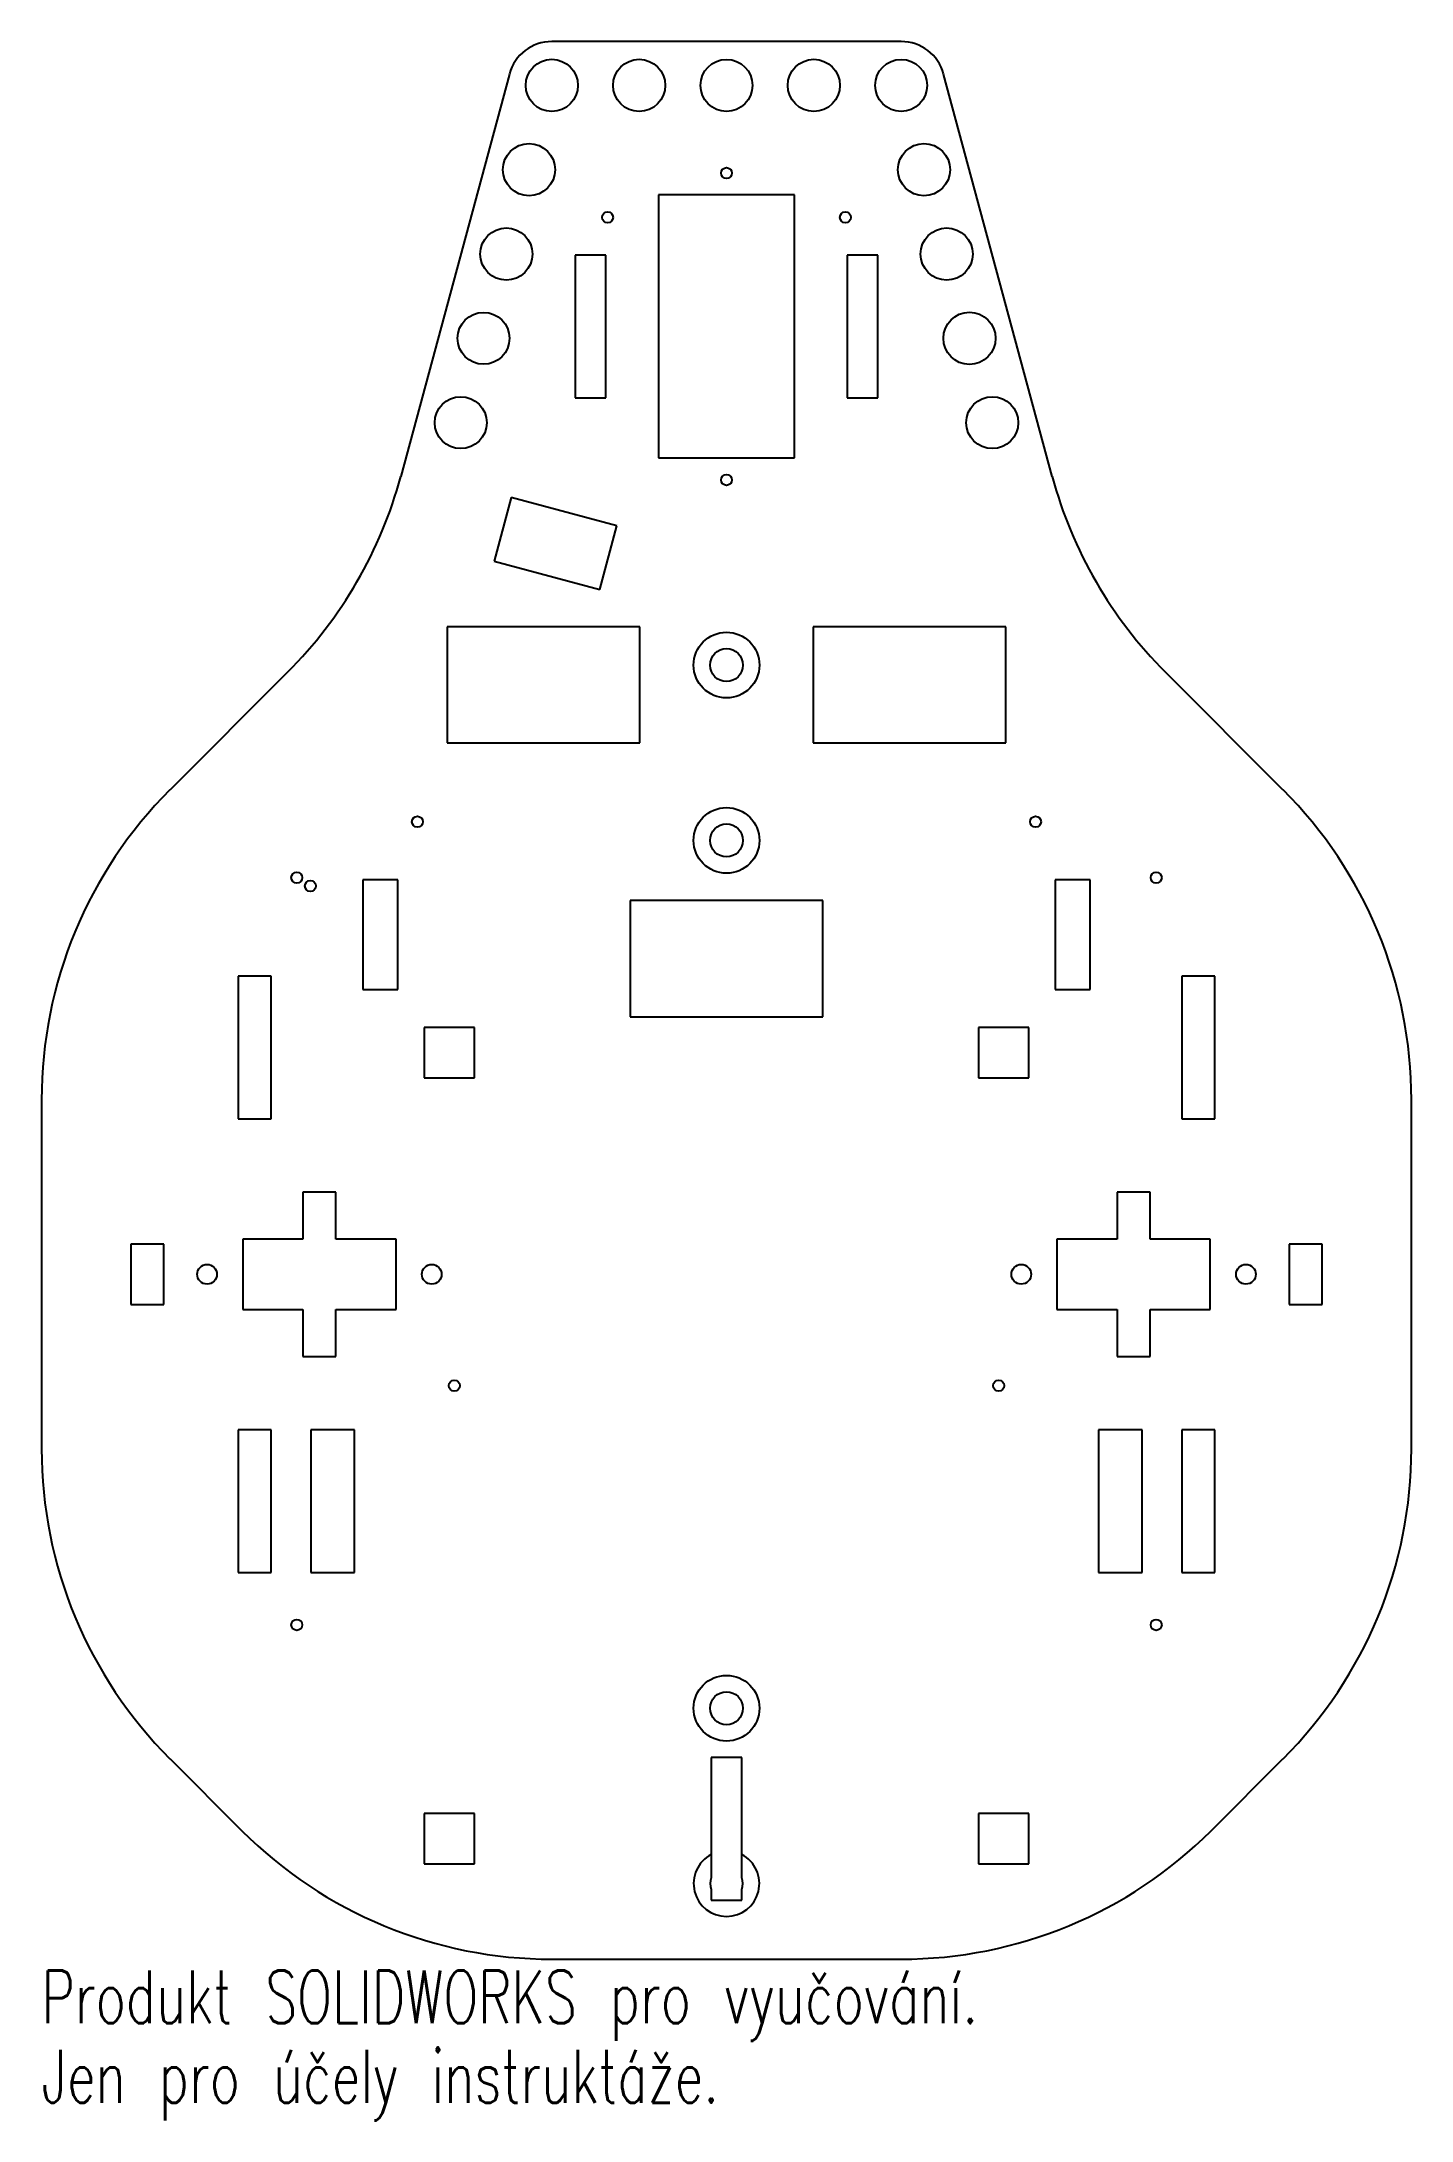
# Model space of a CAD drawing. Header units: millimetres. Extents: x -63 to 63, y -77 to 112.
import ezdxf

# ---------------------------------------------------------------- set-up
doc = ezdxf.new("R2010")
doc.units = ezdxf.units.MM
doc.styles.add('SLDTEXTSTYLE0', font='TXT', dxfattribs={"width": 0.7, "bigfont": 'bigfont'})

msp = doc.modelspace()

# ---------------------------------------------------------------- linework, layer by layer
at = {"color": 7, "linetype": 'Continuous', "lineweight": 25}
for p, q in [((15.94, 112.5), (-15.94, 112.5)), ((-19.8, 109.54), (-29.72, 72.81)), ((29.72, 72.81), (19.8, 109.54)), ((6.2, 98.5), (-6.2, 98.5)), ((-6.2, 98.5), (-6.2, 74.5)), ((6.2, 74.5), (6.2, 98.5)), ((-13.8, 93), (-13.8, 80)), ((-11, 93), (-13.8, 93)), ((-11, 80), (-11, 93)), ((13.8, 93), (11, 93)), ((11, 93), (11, 80)), ((13.8, 80), (13.8, 93)), ((-13.8, 80), (-11, 80)), ((11, 80), (13.8, 80)), ((-6.2, 74.5), (6.2, 74.5)), ((-19.66, 70.88), (-21.21, 65.09)), ((-10, 68.3), (-19.66, 70.88)), ((-11.55, 62.5), (-10, 68.3)), ((-21.21, 65.09), (-11.55, 62.5)), ((-7.9, 59.1), (-25.5, 59.1)), ((-25.5, 59.1), (-25.5, 48.5)), ((-7.9, 48.5), (-7.9, 59.1)), ((7.9, 59.1), (7.9, 48.5)), ((25.5, 59.1), (7.9, 59.1)), ((25.5, 48.5), (25.5, 59.1)), ((-40.05, 54.95), (-50.78, 44.22)), ((50.78, 44.22), (40.05, 54.95)), ((-25.5, 48.5), (-7.9, 48.5)), ((7.9, 48.5), (25.5, 48.5)), ((-30, 36), (-33.2, 36)), ((-33.2, 36), (-33.2, 26)), ((-30, 26), (-30, 36)), ((33.2, 36), (30, 36)), ((30, 36), (30, 26)), ((33.2, 26), (33.2, 36)), ((8.8, 34.1), (-8.8, 34.1)), ((-8.8, 34.1), (-8.8, 23.5)), ((8.8, 23.5), (8.8, 34.1)), ((-41.55, 27.2), (-44.55, 27.2)), ((-44.55, 27.2), (-44.55, 14.2)), ((-41.55, 14.2), (-41.55, 27.2)), ((41.55, 27.2), (41.55, 14.2)), ((44.55, 27.2), (41.55, 27.2)), ((44.55, 14.2), (44.55, 27.2)), ((-33.2, 26), (-30, 26)), ((30, 26), (33.2, 26)), ((-8.8, 23.5), (8.8, 23.5)), ((-27.6, 22.53), (-27.6, 17.93)), ((-23, 22.53), (-27.6, 22.53)), ((-23, 17.93), (-23, 22.53)), ((27.6, 22.53), (23, 22.53)), ((23, 22.53), (23, 17.93)), ((27.6, 17.93), (27.6, 22.53)), ((-27.6, 17.93), (-23, 17.93)), ((23, 17.93), (27.6, 17.93)), ((-62.5, 15.93), (-62.5, -15.93)), ((62.5, -15.93), (62.5, 15.93)), ((-44.55, 14.2), (-41.55, 14.2)), ((41.55, 14.2), (44.55, 14.2)), ((-35.65, 7.5), (-38.65, 7.5)), ((-38.65, 7.5), (-38.65, 3.2)), ((-35.65, 3.2), (-35.65, 7.5)), ((38.65, 7.5), (35.65, 7.5)), ((35.65, 7.5), (35.65, 3.2)), ((38.65, 3.2), (38.65, 7.5)), ((-51.35, 2.75), (-54.35, 2.75)), ((-54.35, 2.75), (-54.35, -2.75)), ((-51.35, -2.75), (-51.35, 2.75)), ((-38.65, 3.2), (-44.15, 3.2)), ((-44.15, 3.2), (-44.15, -3.2)), ((-30.15, 3.2), (-35.65, 3.2)), ((-30.15, -3.2), (-30.15, 3.2)), ((35.65, 3.2), (30.15, 3.2)), ((30.15, 3.2), (30.15, -3.2)), ((44.15, 3.2), (38.65, 3.2)), ((44.15, -3.2), (44.15, 3.2)), ((51.35, 2.75), (51.35, -2.75)), ((54.35, 2.75), (51.35, 2.75)), ((54.35, -2.75), (54.35, 2.75)), ((-54.35, -2.75), (-51.35, -2.75)), ((-44.15, -3.2), (-38.65, -3.2)), ((-38.65, -3.2), (-38.65, -7.5)), ((-35.65, -7.5), (-35.65, -3.2)), ((-35.65, -3.2), (-30.15, -3.2)), ((30.15, -3.2), (35.65, -3.2)), ((35.65, -3.2), (35.65, -7.5)), ((38.65, -3.2), (44.15, -3.2)), ((38.65, -7.5), (38.65, -3.2)), ((51.35, -2.75), (54.35, -2.75)), ((-38.65, -7.5), (-35.65, -7.5)), ((35.65, -7.5), (38.65, -7.5)), ((-41.55, -14.2), (-44.55, -14.2)), ((-44.55, -14.2), (-44.55, -27.2)), ((-41.55, -27.2), (-41.55, -14.2)), ((-33.94, -14.2), (-37.94, -14.2)), ((-37.94, -14.2), (-37.94, -27.2)), ((-33.94, -27.2), (-33.94, -14.2)), ((33.94, -14.2), (33.94, -27.2)), ((37.94, -14.2), (33.94, -14.2)), ((37.94, -27.2), (37.94, -14.2)), ((44.55, -14.2), (41.55, -14.2)), ((41.55, -14.2), (41.55, -27.2)), ((44.55, -27.2), (44.55, -14.2)), ((-44.55, -27.2), (-41.55, -27.2)), ((-37.94, -27.2), (-33.94, -27.2)), ((33.94, -27.2), (37.94, -27.2)), ((41.55, -27.2), (44.55, -27.2)), ((-50.78, -44.22), (-44.22, -50.78)), ((1.4, -44.1), (-1.4, -44.1)), ((-1.4, -44.1), (-1.4, -52.95)), ((1.4, -52.95), (1.4, -44.1)), ((44.22, -50.78), (50.78, -44.22)), ((-23, -49.2), (-27.6, -49.2)), ((-27.6, -49.2), (-27.6, -53.8)), ((-23, -53.8), (-23, -49.2)), ((27.6, -49.2), (23, -49.2)), ((23, -49.2), (23, -53.8)), ((27.6, -53.8), (27.6, -49.2)), ((-27.6, -53.8), (-23, -53.8)), ((23, -53.8), (27.6, -53.8)), ((-15.93, -62.5), (15.93, -62.5))]:
    msp.add_line(p, q, dxfattribs=at)
for centre, radius in [((-15.94, 108.5), 2.38), ((-7.97, 108.5), 2.38), ((0, 108.5), 2.37), ((7.97, 108.5), 2.38), ((15.94, 108.5), 2.37), ((-18.02, 100.81), 2.38), ((18.02, 100.81), 2.38), ((0, 100.5), 0.5), ((-10.85, 96.46), 0.5), ((10.85, 96.46), 0.5), ((-20.09, 93.11), 2.38), ((20.09, 93.11), 2.38), ((-22.17, 85.42), 2.37), ((22.17, 85.42), 2.38), ((-24.25, 77.72), 2.37), ((24.25, 77.72), 2.37), ((0, 72.5), 0.5), ((0, 55.6), 3), ((0, 55.6), 1.5), ((-28.2, 41.3), 0.5), ((0, 39.6), 3), ((28.2, 41.3), 0.5), ((0, 39.6), 1.5), ((-39.21, 36.2), 0.5), ((39.21, 36.2), 0.5), ((-47.4, 0), 0.9), ((-26.9, 0), 0.9), ((26.9, 0), 0.9), ((47.4, 0), 0.9), ((-24.84, -10.16), 0.5), ((24.84, -10.16), 0.5), ((-39.21, -31.99), 0.5), ((39.21, -31.99), 0.5), ((0, -39.6), 3), ((0, -39.6), 1.5)]:
    msp.add_circle(centre, radius, dxfattribs=at)
at = {"color": 7, "linetype": 'Continuous'}
msp.add_circle((-37.97, 35.44), 0.5, dxfattribs=at)
at = {"color": 7, "linetype": 'Continuous', "lineweight": 25}
for centre, radius, start, end in [((-15.94, 108.5), 4, 90, 164.8941), ((15.94, 108.5), 4, 15.1059, 90), ((-68.34, 83.23), 40, 315, 344.8941), ((68.34, 83.23), 40, 195.1059, 225), ((-22.5, 15.93), 40, 135, 180), ((22.5, 15.93), 40, 0, 45), ((-22.5, -15.93), 40, 180, 225), ((22.5, -15.93), 40, 315, 0), ((-15.93, -22.5), 40, 225, 270), ((15.93, -22.5), 40, 270, 315), ((0, -55.6), 3, 117.8181, 62.1819), ((0, -55.6), 1.5, 158.9605, 201.0395), ((0, -55.6), 1.5, 338.9605, 21.0395)]:
    msp.add_arc(centre, radius, start, end, dxfattribs=at)
for points, knots in [([(-1.4, -52.95), (-1.4, -53.27), (-1.4, -53.6), (-1.4, -54.12), (-1.4, -54.3), (-1.4, -54.66), (-1.4, -54.86), (-1.4, -55.06)], [0, 0, 0, 0, 0.5, 0.5, 0.75, 0.75, 1, 1, 1, 1]), ([(1.4, -55.06), (1.4, -54.86), (1.4, -54.66), (1.4, -54.3), (1.4, -54.12), (1.4, -53.6), (1.4, -53.27), (1.4, -52.95)], [0, 0, 0, 0, 0.25, 0.25, 0.5, 0.5, 1, 1, 1, 1]), ([(-1.4, -56.14), (-1.4, -56.31), (-1.4, -56.48), (-1.4, -56.8), (-1.4, -56.95), (-1.4, -57.1)], [0, 0, 0, 0, 0.5, 0.5, 1, 1, 1, 1]), ([(1.4, -57.1), (1.4, -56.95), (1.4, -56.8), (1.4, -56.48), (1.4, -56.31), (1.4, -56.14)], [0, 0, 0, 0, 0.5, 0.5, 1, 1, 1, 1]), ([(-1.4, -57.1), (-1.19, -57.1), (-0.97, -57.1), (-0.62, -57.1), (-0.5, -57.1), (-0.26, -57.1), (-0.13, -57.1), (0.13, -57.1), (0.25, -57.1), (0.5, -57.1), (0.62, -57.1), (0.97, -57.1), (1.19, -57.1), (1.4, -57.1)], [0, 0, 0, 0, 0.25, 0.25, 0.375, 0.375, 0.5, 0.5, 0.625, 0.625, 0.75, 0.75, 1, 1, 1, 1])]:
    msp.add_open_spline(points, degree=3, knots=knots, dxfattribs=at)

# ---------------------------------------------------------------- texts
at = {"color": 7, "linetype": 'Continuous', "char_height": 4.8336, "attachment_point": 1, "style": 'SLDTEXTSTYLE0'}
for s, insert in [('Produkt SOLIDWORKS pro vyučování.', (-62.5, -63.52)), ('Jen pro účely instruktáže.', (-62.5, -70.77))]:
    msp.add_mtext(s, dxfattribs=dict(at, insert=insert))

doc.saveas('drawing.dxf')
